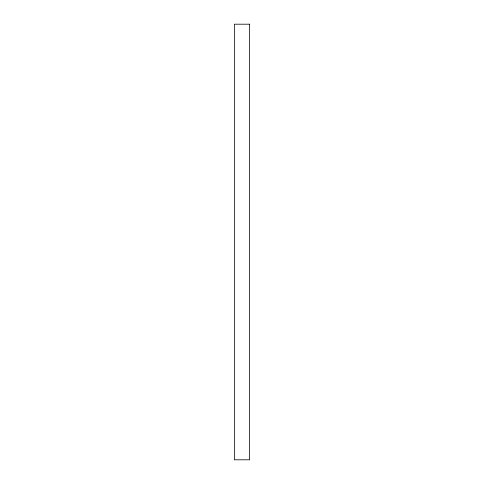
<?xml version="1.0" encoding="UTF-8"?>
<svg xmlns="http://www.w3.org/2000/svg" width="484" height="484" viewBox="0 0 484 484"><rect width="100%" height="100%" fill="white"/><g stroke="black" fill="none" stroke-linecap="round" stroke-linejoin="round"><path stroke-width="0.73" d="M249.623 24.2L234.377 24.2L234.377 459.8L249.623 459.8L249.623 24.2"/></g></svg>
